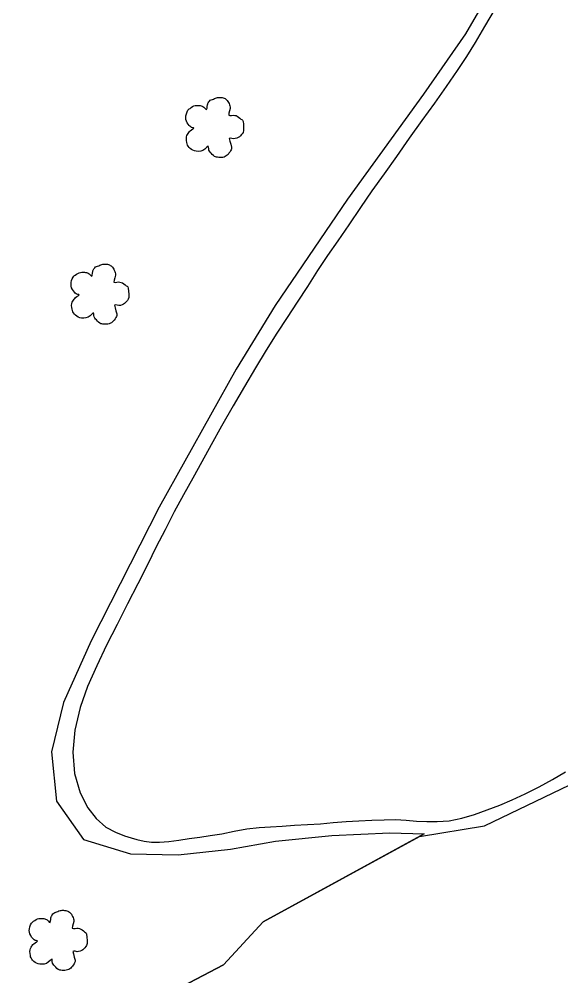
# Model space of a CAD drawing. Extents: x 730929 to 735129, y 7820181 to 7826121.
# Drawn here: x 733133.4 to 733290.2, y 7821500.8 to 7821777.6 of the extents above; entities that cross this region are included whole.
import ezdxf

# ---------------------------------------------------------------- set-up
doc = ezdxf.new("R2010")
doc.units = 0
doc.header["$MEASUREMENT"] = 0
doc.linetypes.add('LIN0', pattern=[0])
for name, color, linetype in [('0114000475', 1, 'Continuous'), ('0114000475018', 5, 'Continuous'), ('RESERVA', 3, 'Continuous'), ('SIMBOLO ARVORE', 118, 'Continuous')]:
    doc.layers.add(name, color=color, linetype=linetype)

msp = doc.modelspace()

# ---------------------------------------------------------------- linework, layer by layer
at = {"layer": '0114000475'}
msp.add_lwpolyline([(732761.64, 7821325.35), (733098.19, 7821454.83), (733192.47, 7821504.26), (733203.96, 7821516.71), (733249.1, 7821541.32), (733267.88, 7821544.47), (733292.54, 7821556.26), (733307.45, 7821565.41), (733323.12, 7821578.14), (733350.38, 7821603.02), (733380.32, 7821631.76), (733395.75, 7821646.8), (733412.46, 7821663.43), (733432.67, 7821682.4), (733446.05, 7821695.19), (733466.33, 7821715.72), (733481.61, 7821730.38), (733498.26, 7821746.24), (733515.28, 7821763.15), (733528.77, 7821776.3), (733535.39, 7821784.51)], dxfattribs=at)
at = {"layer": '0114000475018', "flags": 128}
msp.add_lwpolyline([(733271.02, 7821780.67), (733267.86, 7821775.46), (733265.15, 7821770.84), (733262.67, 7821766.79), (733259.95, 7821762.72), (733256.8, 7821758.15), (733253.4, 7821753.33), (733249.8, 7821748.35), (733246.15, 7821743.21), (733242.49, 7821737.91), (733238.86, 7821732.89), (733235.36, 7821728.01), (733232.03, 7821723.14), (733228.68, 7821718.18), (733225.47, 7821713.57), (733222.51, 7821709.25), (733219.61, 7821704.91), (733216.74, 7821700.34), (733213.78, 7821695.79), (733210.88, 7821691.41), (733207.93, 7821686.88), (733204.83, 7821681.95), (733201.77, 7821676.86), (733198.59, 7821671.46), (733195.23, 7821665.84), (733191.92, 7821659.99), (733188.92, 7821654.56), (733186.21, 7821649.67), (733183.66, 7821644.9), (733180.96, 7821640.13), (733178.22, 7821635.18), (733175.58, 7821630.03), (733173.03, 7821625.03), (733170.49, 7821619.86), (733167.71, 7821614.34), (733164.72, 7821608.56), (733161.7, 7821602.67), (733158.67, 7821596.62), (733155.83, 7821590.67), (733153.13, 7821584.71), (733151.05, 7821578.62), (733149.52, 7821572.09), (733148.91, 7821565.69), (733149.42, 7821559.53), (733151.03, 7821553.93), (733153.25, 7821549.64), (733155.67, 7821546.56), (733158.51, 7821544.09), (733161.3, 7821542.57), (733163.91, 7821541.54), (733165.8, 7821540.94), (733167.47, 7821540.44), (733169.52, 7821539.98), (733171.66, 7821539.74), (733174.01, 7821539.72), (733176.71, 7821539.91), (733179.6, 7821540.33), (733182.6, 7821540.74), (733185.68, 7821541.17), (733188.61, 7821541.59), (733191.96, 7821542.1), (733195.51, 7821542.85), (733199.2, 7821543.58), (733202.76, 7821543.95), (733206.06, 7821544.18), (733209.45, 7821544.34), (733213.02, 7821544.61), (733216.73, 7821544.84), (733220.47, 7821545.05), (733224.18, 7821545.38), (733227.88, 7821545.71), (733231.59, 7821545.89), (733235.31, 7821546.07), (733238.9, 7821546.15), (733242.22, 7821546.24), (733245.22, 7821546.05), (733248.24, 7821545.8), (733251.23, 7821545.64), (733254.26, 7821545.64), (733257.73, 7821545.91), (733261.34, 7821546.61), (733264.96, 7821547.66), (733268.64, 7821549.01), (733272.32, 7821550.42), (733275.9, 7821551.95), (733279.68, 7821553.72), (733283.65, 7821555.7), (733287.58, 7821557.86), (733291.26, 7821560.01)], dxfattribs=at)
at = {"layer": 'RESERVA', "flags": 128}
msp.add_lwpolyline([(733284.87, 7821811.98), (733262.38, 7821773.37), (733250.29, 7821755.92), (733228.35, 7821725.57), (733207.4, 7821694.85), (733196.1, 7821676.47), (733173.93, 7821636.53), (733154.26, 7821597.89), (733146.21, 7821580.08), (733142.73, 7821565.81), (733144.18, 7821551.57), (733152.01, 7821540.52), (733165.63, 7821536.33), (733179.39, 7821536.02), (733194.49, 7821537.7), (733207.53, 7821539.99), (733223.78, 7821541.59), (733240.58, 7821542.43), (733250.5, 7821542.09), (733203.96, 7821516.71), (733192.47, 7821504.26), (733098.19, 7821454.83), (732761.64, 7821325.35)], dxfattribs=at)
at = {"layer": 'SIMBOLO ARVORE', "linetype": 'LIN0', "elevation": 716.76, "flags": 128}
for points in [[(733188.02, 7821740.89), (733187.57, 7821740.5), (733187.07, 7821740.05), (733186.52, 7821739.63), (733185.88, 7821739.45), (733185.23, 7821739.38), (733184.61, 7821739.41), (733184.1, 7821739.52), (733183.65, 7821739.7), (733183.25, 7821739.94), (733182.87, 7821740.22), (733182.55, 7821740.54), (733182.28, 7821740.88), (733182.1, 7821741.21), (733181.97, 7821741.57), (733181.88, 7821741.97), (733181.8, 7821742.5), (733181.76, 7821743.05), (733181.78, 7821743.58), (733181.91, 7821743.96), (733182.09, 7821744.3), (733182.3, 7821744.59), (733182.45, 7821744.86), (733182.63, 7821745.1), (733182.85, 7821745.34), (733183.27, 7821745.61), (733183.66, 7821745.87), (733183.95, 7821746.09), (733183.82, 7821746.17), (733183.57, 7821746.24), (733183.25, 7821746.31), (733183.02, 7821746.44), (733182.79, 7821746.63), (733182.56, 7821746.88), (733182.26, 7821747.25), (733181.98, 7821747.68), (733181.74, 7821748.16), (733181.62, 7821748.65), (733181.57, 7821749.16), (733181.6, 7821749.68), (733181.75, 7821750.25), (733181.95, 7821750.8), (733182.18, 7821751.26), (733182.36, 7821751.51), (733182.56, 7821751.69), (733182.8, 7821751.83), (733183.14, 7821752.08), (733183.52, 7821752.32), (733183.92, 7821752.52), (733184.32, 7821752.62), (733184.72, 7821752.67), (733185.1, 7821752.68), (733185.44, 7821752.66), (733185.75, 7821752.61), (733186.04, 7821752.54), (733186.3, 7821752.46), (733186.54, 7821752.35), (733186.78, 7821752.2), (733187.08, 7821751.87), (733187.36, 7821751.6), (733187.6, 7821751.47), (733187.72, 7821751.84), (733187.79, 7821752.34), (733187.84, 7821752.86), (733187.9, 7821753.09), (733187.96, 7821753.26), (733188.05, 7821753.42), (733188.22, 7821753.68), (733188.42, 7821753.95), (733188.66, 7821754.19), (733188.95, 7821754.32), (733189.25, 7821754.43), (733189.57, 7821754.52), (733189.86, 7821754.66), (733190.15, 7821754.8), (733190.45, 7821754.91), (733190.78, 7821754.97), (733191.12, 7821755), (733191.45, 7821755), (733191.78, 7821754.99), (733192.09, 7821754.94), (733192.39, 7821754.87), (733192.67, 7821754.76), (733192.92, 7821754.63), (733193.16, 7821754.47), (733193.36, 7821754.29), (733193.55, 7821754.09), (733193.73, 7821753.85), (733193.91, 7821753.55), (733194.08, 7821753.22), (733194.22, 7821752.87), (733194.34, 7821752.55), (733194.41, 7821752.2), (733194.42, 7821751.78), (733194.22, 7821751.08), (733194.04, 7821750.4), (733193.97, 7821749.83), (733194.32, 7821749.73), (733194.8, 7821749.76), (733195.33, 7821749.85), (733195.73, 7821749.8), (733196.1, 7821749.72), (733196.46, 7821749.58), (733196.84, 7821749.32), (733197.2, 7821749.03), (733197.52, 7821748.73), (733197.77, 7821748.6), (733197.97, 7821748.4), (733198.11, 7821748.06), (733198.23, 7821747.22), (733198.29, 7821746.28), (733198.27, 7821745.38), (733198.12, 7821744.87), (733197.89, 7821744.48), (733197.62, 7821744.18), (733197.36, 7821743.86), (733197.08, 7821743.6), (733196.74, 7821743.38), (733196.31, 7821743.2), (733195.84, 7821743.08), (733195.37, 7821743.01), (733194.86, 7821743.14), (733194.44, 7821743.22), (733194.16, 7821743.12), (733194.31, 7821742.37), (733194.56, 7821741.49), (733194.81, 7821740.61), (733194.79, 7821740.16), (733194.68, 7821739.83), (733194.51, 7821739.54), (733194.3, 7821739.18), (733194.05, 7821738.84), (733193.79, 7821738.52), (733193.54, 7821738.27), (733193.28, 7821738.06), (733192.99, 7821737.89), (733192.63, 7821737.76), (733192.25, 7821737.66), (733191.86, 7821737.61), (733191.47, 7821737.6), (733191.09, 7821737.63), (733190.73, 7821737.68), (733190.44, 7821737.71), (733190.17, 7821737.79), (733189.89, 7821737.92), (733189.56, 7821738.19), (733189.23, 7821738.52), (733188.93, 7821738.87), (733188.67, 7821739.14), (733188.44, 7821739.41), (733188.27, 7821739.72), (733188.21, 7821740.19), (733188.16, 7821740.64), (733188.07, 7821741.02), (733188.07, 7821741.02)], [(733154.86, 7821692.69), (733154.41, 7821692.29), (733153.91, 7821691.84), (733153.36, 7821691.43), (733152.72, 7821691.25), (733152.07, 7821691.18), (733151.45, 7821691.21), (733150.94, 7821691.32), (733150.49, 7821691.5), (733150.09, 7821691.74), (733149.71, 7821692.02), (733149.39, 7821692.34), (733149.12, 7821692.68), (733148.94, 7821693.01), (733148.81, 7821693.37), (733148.72, 7821693.77), (733148.64, 7821694.3), (733148.6, 7821694.85), (733148.61, 7821695.38), (733148.75, 7821695.76), (733148.93, 7821696.1), (733149.14, 7821696.39), (733149.29, 7821696.65), (733149.47, 7821696.9), (733149.68, 7821697.14), (733150.11, 7821697.41), (733150.5, 7821697.67), (733150.78, 7821697.88), (733150.66, 7821697.97), (733150.41, 7821698.04), (733150.08, 7821698.11), (733149.86, 7821698.24), (733149.63, 7821698.43), (733149.39, 7821698.68), (733149.1, 7821699.05), (733148.82, 7821699.48), (733148.58, 7821699.95), (733148.46, 7821700.44), (733148.41, 7821700.95), (733148.44, 7821701.48), (733148.58, 7821702.05), (733148.79, 7821702.59), (733149.02, 7821703.06), (733149.2, 7821703.31), (733149.4, 7821703.48), (733149.64, 7821703.63), (733149.98, 7821703.88), (733150.36, 7821704.11), (733150.76, 7821704.32), (733151.16, 7821704.42), (733151.56, 7821704.47), (733151.94, 7821704.47), (733152.27, 7821704.46), (733152.59, 7821704.41), (733152.88, 7821704.34), (733153.13, 7821704.26), (733153.38, 7821704.14), (733153.62, 7821703.99), (733153.92, 7821703.67), (733154.2, 7821703.4), (733154.44, 7821703.27), (733154.56, 7821703.64), (733154.63, 7821704.14), (733154.68, 7821704.66), (733154.73, 7821704.88), (733154.8, 7821705.06), (733154.89, 7821705.21), (733155.05, 7821705.48), (733155.26, 7821705.74), (733155.5, 7821705.99), (733155.78, 7821706.12), (733156.09, 7821706.23), (733156.41, 7821706.32), (733156.7, 7821706.46), (733156.99, 7821706.6), (733157.29, 7821706.71), (733157.62, 7821706.77), (733157.95, 7821706.8), (733158.29, 7821706.8), (733158.61, 7821706.79), (733158.93, 7821706.74), (733159.23, 7821706.67), (733159.51, 7821706.56), (733159.76, 7821706.42), (733160, 7821706.26), (733160.2, 7821706.09), (733160.39, 7821705.89), (733160.56, 7821705.65), (733160.75, 7821705.35), (733160.92, 7821705.02), (733161.06, 7821704.67), (733161.18, 7821704.35), (733161.25, 7821704), (733161.26, 7821703.57), (733161.06, 7821702.88), (733160.87, 7821702.2), (733160.8, 7821701.63), (733161.16, 7821701.53), (733161.64, 7821701.56), (733162.17, 7821701.65), (733162.56, 7821701.6), (733162.94, 7821701.52), (733163.3, 7821701.38), (733163.68, 7821701.12), (733164.04, 7821700.83), (733164.36, 7821700.53), (733164.61, 7821700.4), (733164.81, 7821700.2), (733164.95, 7821699.86), (733165.07, 7821699.01), (733165.13, 7821698.08), (733165.11, 7821697.18), (733164.95, 7821696.66), (733164.73, 7821696.28), (733164.45, 7821695.98), (733164.2, 7821695.66), (733163.91, 7821695.4), (733163.58, 7821695.18), (733163.15, 7821695), (733162.68, 7821694.88), (733162.21, 7821694.81), (733161.7, 7821694.94), (733161.28, 7821695.02), (733161, 7821694.91), (733161.15, 7821694.17), (733161.4, 7821693.28), (733161.64, 7821692.41), (733161.63, 7821691.96), (733161.52, 7821691.62), (733161.35, 7821691.34), (733161.14, 7821690.98), (733160.89, 7821690.64), (733160.62, 7821690.32), (733160.38, 7821690.07), (733160.12, 7821689.86), (733159.83, 7821689.69), (733159.47, 7821689.56), (733159.09, 7821689.46), (733158.69, 7821689.41), (733158.31, 7821689.4), (733157.93, 7821689.43), (733157.57, 7821689.48), (733157.28, 7821689.51), (733157, 7821689.58), (733156.73, 7821689.72), (733156.4, 7821689.99), (733156.07, 7821690.32), (733155.76, 7821690.66), (733155.5, 7821690.93), (733155.28, 7821691.21), (733155.11, 7821691.52), (733155.05, 7821691.99), (733155, 7821692.44), (733154.91, 7821692.82), (733154.91, 7821692.82)], [(733142.8, 7821505.91), (733142.35, 7821505.51), (733141.85, 7821505.06), (733141.3, 7821504.64), (733140.66, 7821504.47), (733140.01, 7821504.4), (733139.39, 7821504.42), (733138.88, 7821504.53), (733138.43, 7821504.71), (733138.03, 7821504.95), (733137.65, 7821505.24), (733137.33, 7821505.56), (733137.06, 7821505.9), (733136.88, 7821506.23), (733136.75, 7821506.59), (733136.66, 7821506.99), (733136.58, 7821507.52), (733136.54, 7821508.07), (733136.56, 7821508.59), (733136.69, 7821508.98), (733136.87, 7821509.31), (733137.08, 7821509.61), (733137.23, 7821509.87), (733137.41, 7821510.12), (733137.63, 7821510.36), (733138.05, 7821510.63), (733138.44, 7821510.89), (733138.72, 7821511.1), (733138.6, 7821511.19), (733138.35, 7821511.25), (733138.03, 7821511.32), (733137.8, 7821511.46), (733137.57, 7821511.64), (733137.34, 7821511.89), (733137.04, 7821512.26), (733136.76, 7821512.7), (733136.52, 7821513.17), (733136.4, 7821513.66), (733136.35, 7821514.17), (733136.38, 7821514.7), (733136.53, 7821515.27), (733136.73, 7821515.81), (733136.96, 7821516.28), (733137.14, 7821516.53), (733137.34, 7821516.7), (733137.58, 7821516.85), (733137.92, 7821517.1), (733138.3, 7821517.33), (733138.7, 7821517.53), (733139.1, 7821517.63), (733139.5, 7821517.68), (733139.88, 7821517.69), (733140.22, 7821517.67), (733140.53, 7821517.63), (733140.82, 7821517.56), (733141.08, 7821517.47), (733141.32, 7821517.36), (733141.56, 7821517.21), (733141.86, 7821516.89), (733142.14, 7821516.62), (733142.38, 7821516.48), (733142.5, 7821516.86), (733142.57, 7821517.36), (733142.62, 7821517.88), (733142.68, 7821518.1), (733142.74, 7821518.27), (733142.83, 7821518.43), (733143, 7821518.7), (733143.2, 7821518.96), (733143.44, 7821519.2), (733143.73, 7821519.34), (733144.03, 7821519.44), (733144.35, 7821519.54), (733144.64, 7821519.68), (733144.93, 7821519.81), (733145.23, 7821519.93), (733145.56, 7821519.99), (733145.9, 7821520.02), (733146.23, 7821520.02), (733146.56, 7821520), (733146.87, 7821519.96), (733147.17, 7821519.89), (733147.45, 7821519.78), (733147.7, 7821519.64), (733147.94, 7821519.48), (733148.14, 7821519.31), (733148.33, 7821519.11), (733148.51, 7821518.87), (733148.69, 7821518.57), (733148.86, 7821518.24), (733149, 7821517.89), (733149.12, 7821517.57), (733149.19, 7821517.21), (733149.2, 7821516.79), (733149, 7821516.1), (733148.82, 7821515.41), (733148.75, 7821514.84), (733149.1, 7821514.74), (733149.58, 7821514.78), (733150.11, 7821514.87), (733150.5, 7821514.82), (733150.88, 7821514.73), (733151.24, 7821514.59), (733151.62, 7821514.34), (733151.98, 7821514.05), (733152.3, 7821513.75), (733152.55, 7821513.61), (733152.75, 7821513.42), (733152.89, 7821513.08), (733153.01, 7821512.23), (733153.07, 7821511.3), (733153.05, 7821510.39), (733152.9, 7821509.88), (733152.67, 7821509.5), (733152.4, 7821509.19), (733152.14, 7821508.88), (733151.86, 7821508.61), (733151.52, 7821508.39), (733151.09, 7821508.22), (733150.62, 7821508.1), (733150.15, 7821508.03), (733149.64, 7821508.16), (733149.22, 7821508.23), (733148.94, 7821508.13), (733149.09, 7821507.39), (733149.34, 7821506.5), (733149.59, 7821505.63), (733149.57, 7821505.18), (733149.46, 7821504.84), (733149.29, 7821504.56), (733149.08, 7821504.2), (733148.83, 7821503.85), (733148.57, 7821503.54), (733148.32, 7821503.29), (733148.06, 7821503.08), (733147.77, 7821502.91), (733147.41, 7821502.77), (733147.03, 7821502.68), (733146.64, 7821502.63), (733146.25, 7821502.62), (733145.87, 7821502.64), (733145.51, 7821502.7), (733145.22, 7821502.73), (733144.95, 7821502.8), (733144.67, 7821502.93), (733144.34, 7821503.21), (733144.01, 7821503.54), (733143.71, 7821503.88), (733143.44, 7821504.15), (733143.22, 7821504.43), (733143.05, 7821504.74), (733142.99, 7821505.21), (733142.94, 7821505.66), (733142.85, 7821506.03), (733142.85, 7821506.03)]]:
    msp.add_lwpolyline(points, dxfattribs=at)

doc.saveas('drawing.dxf')
